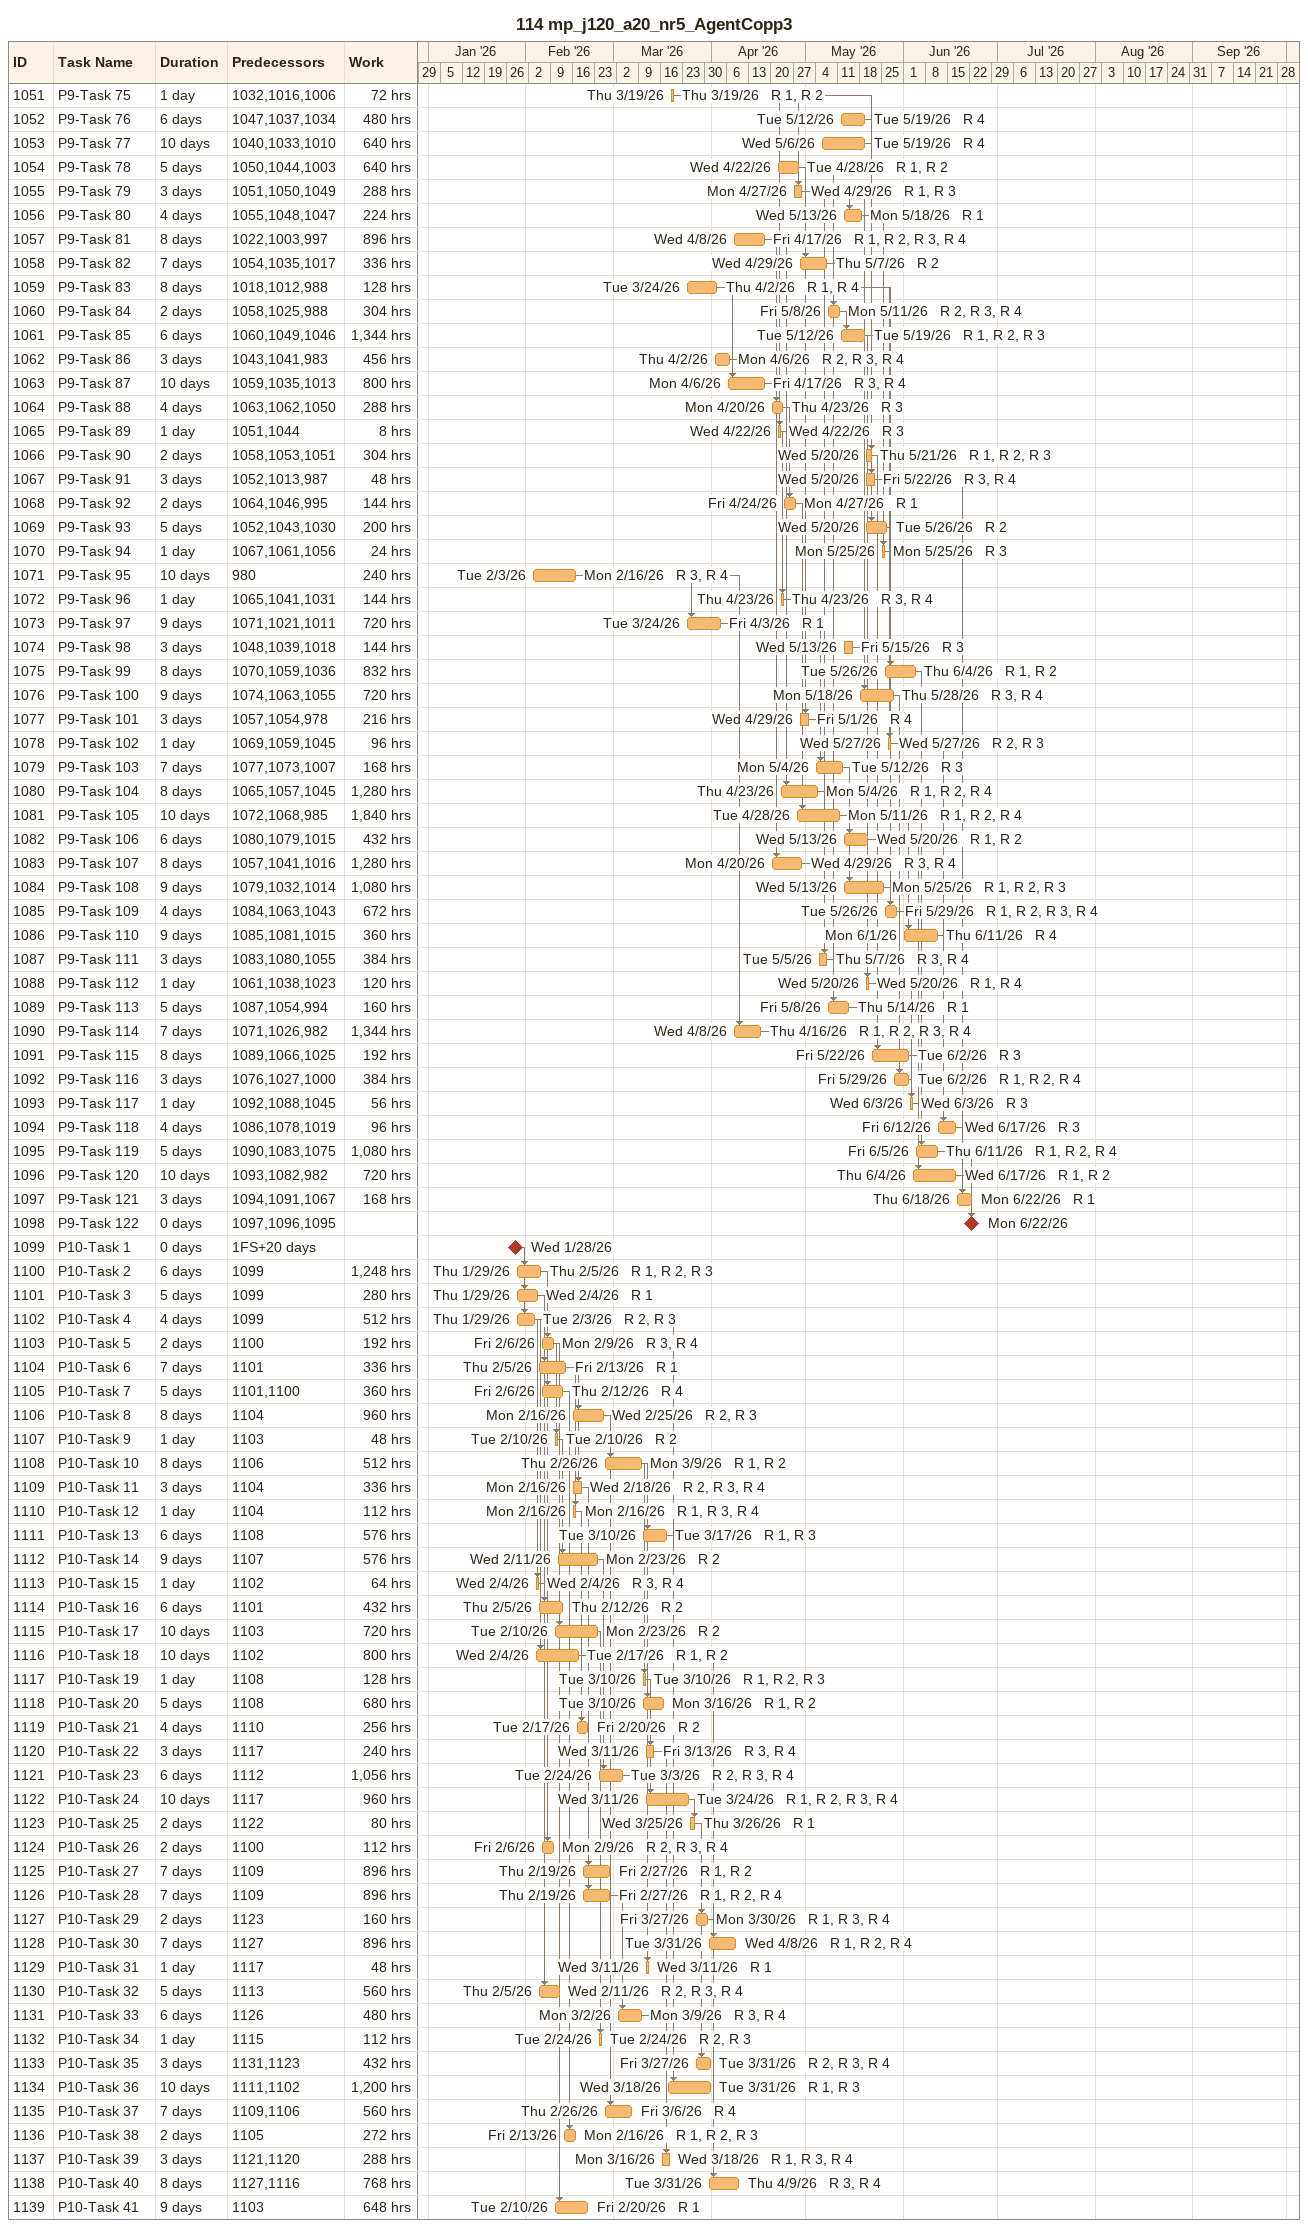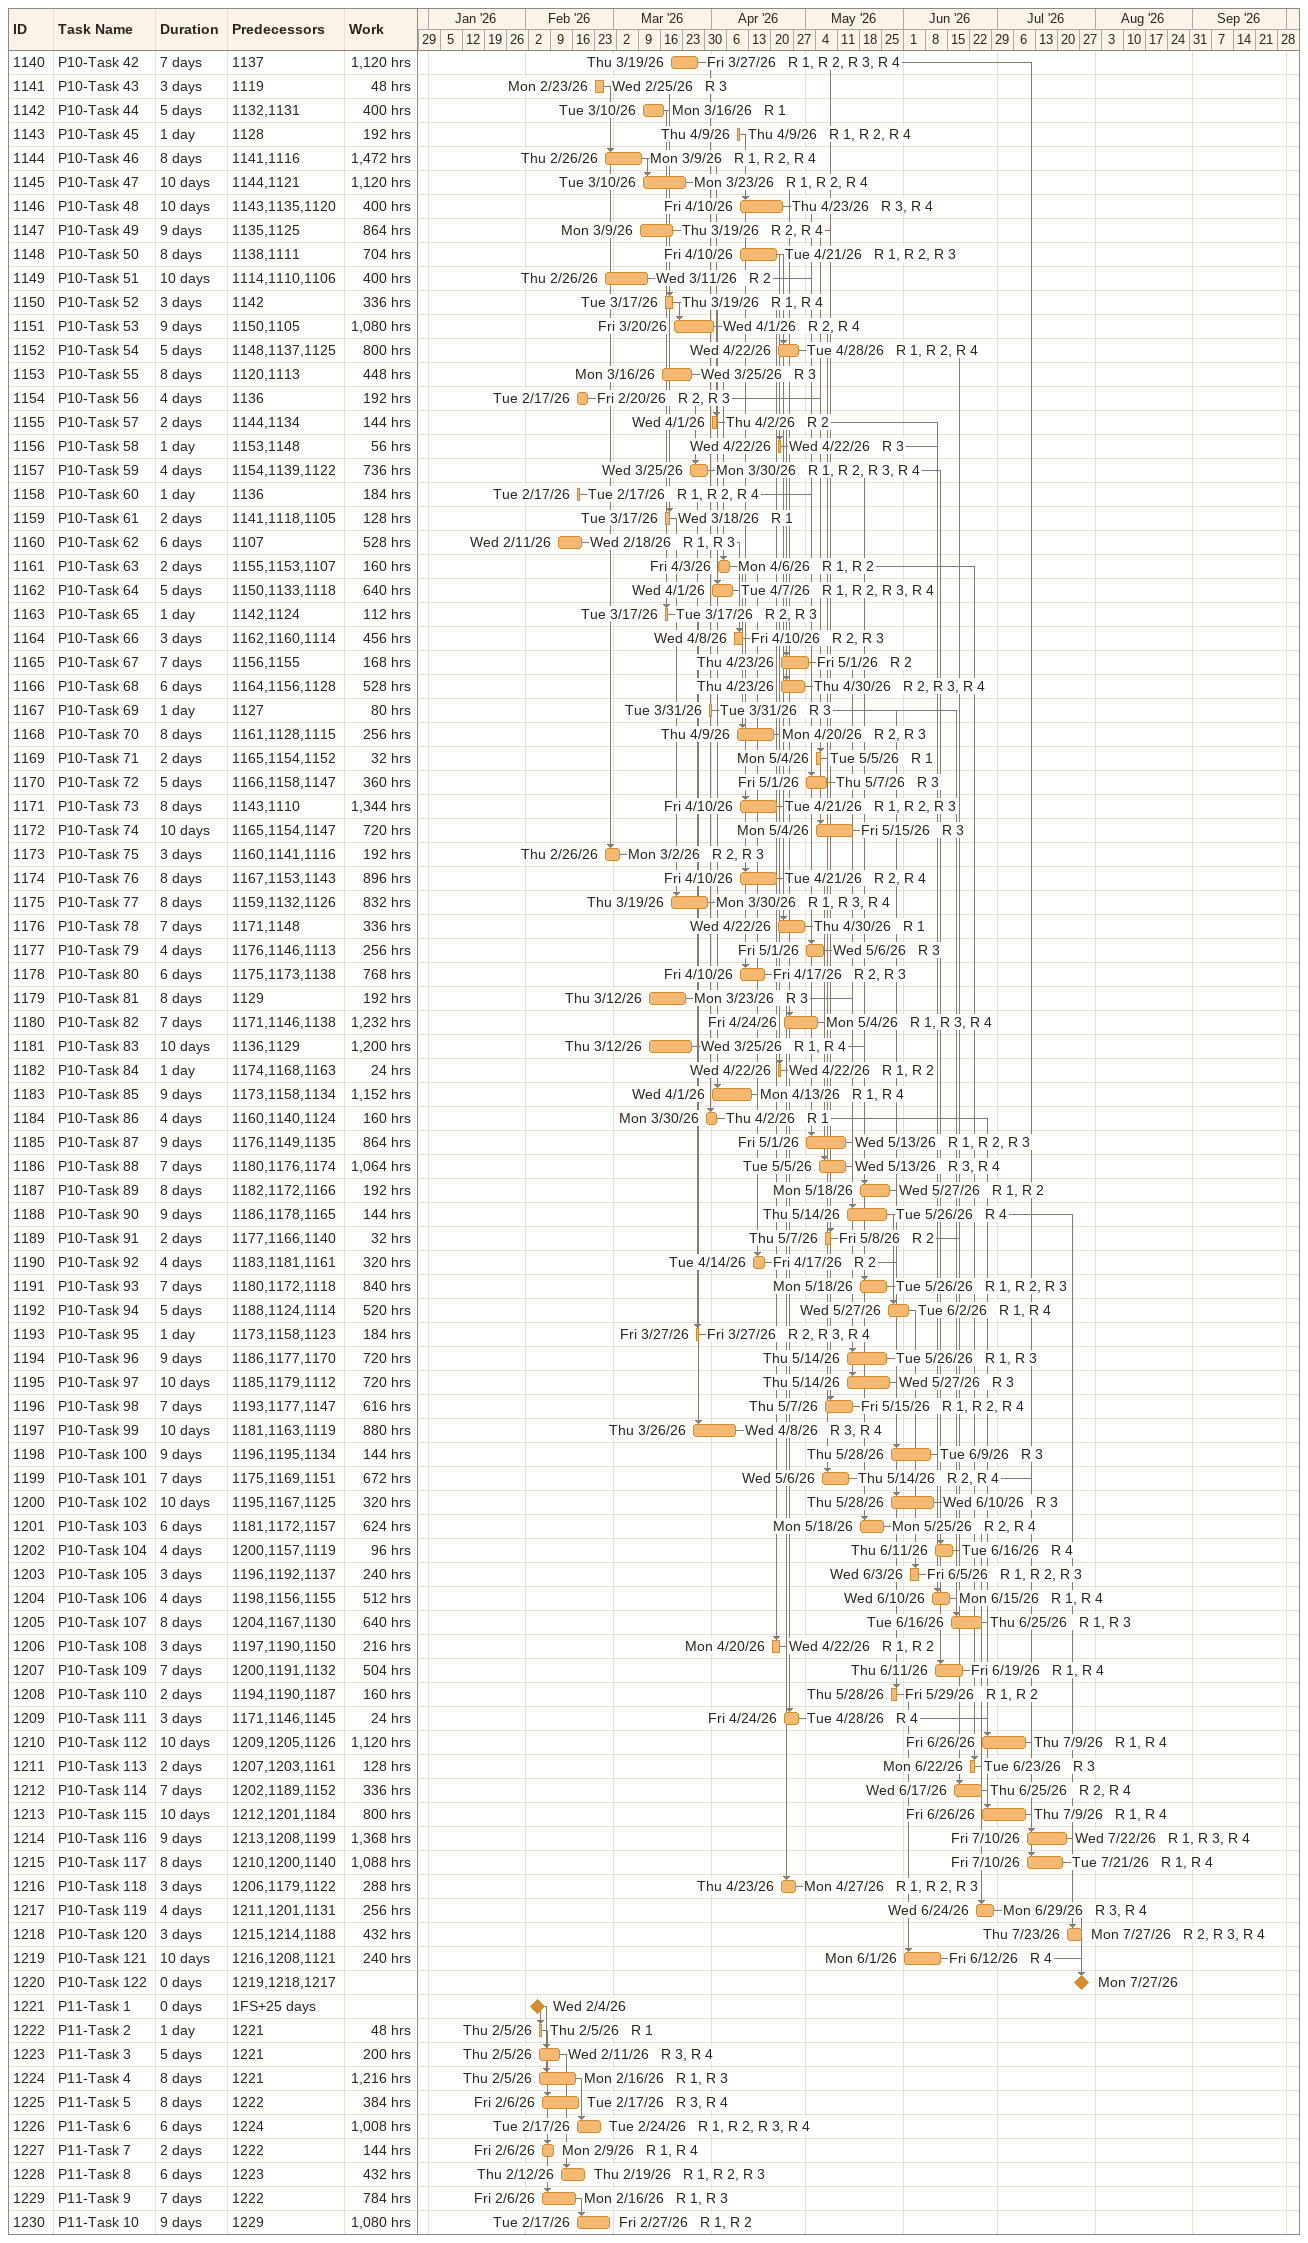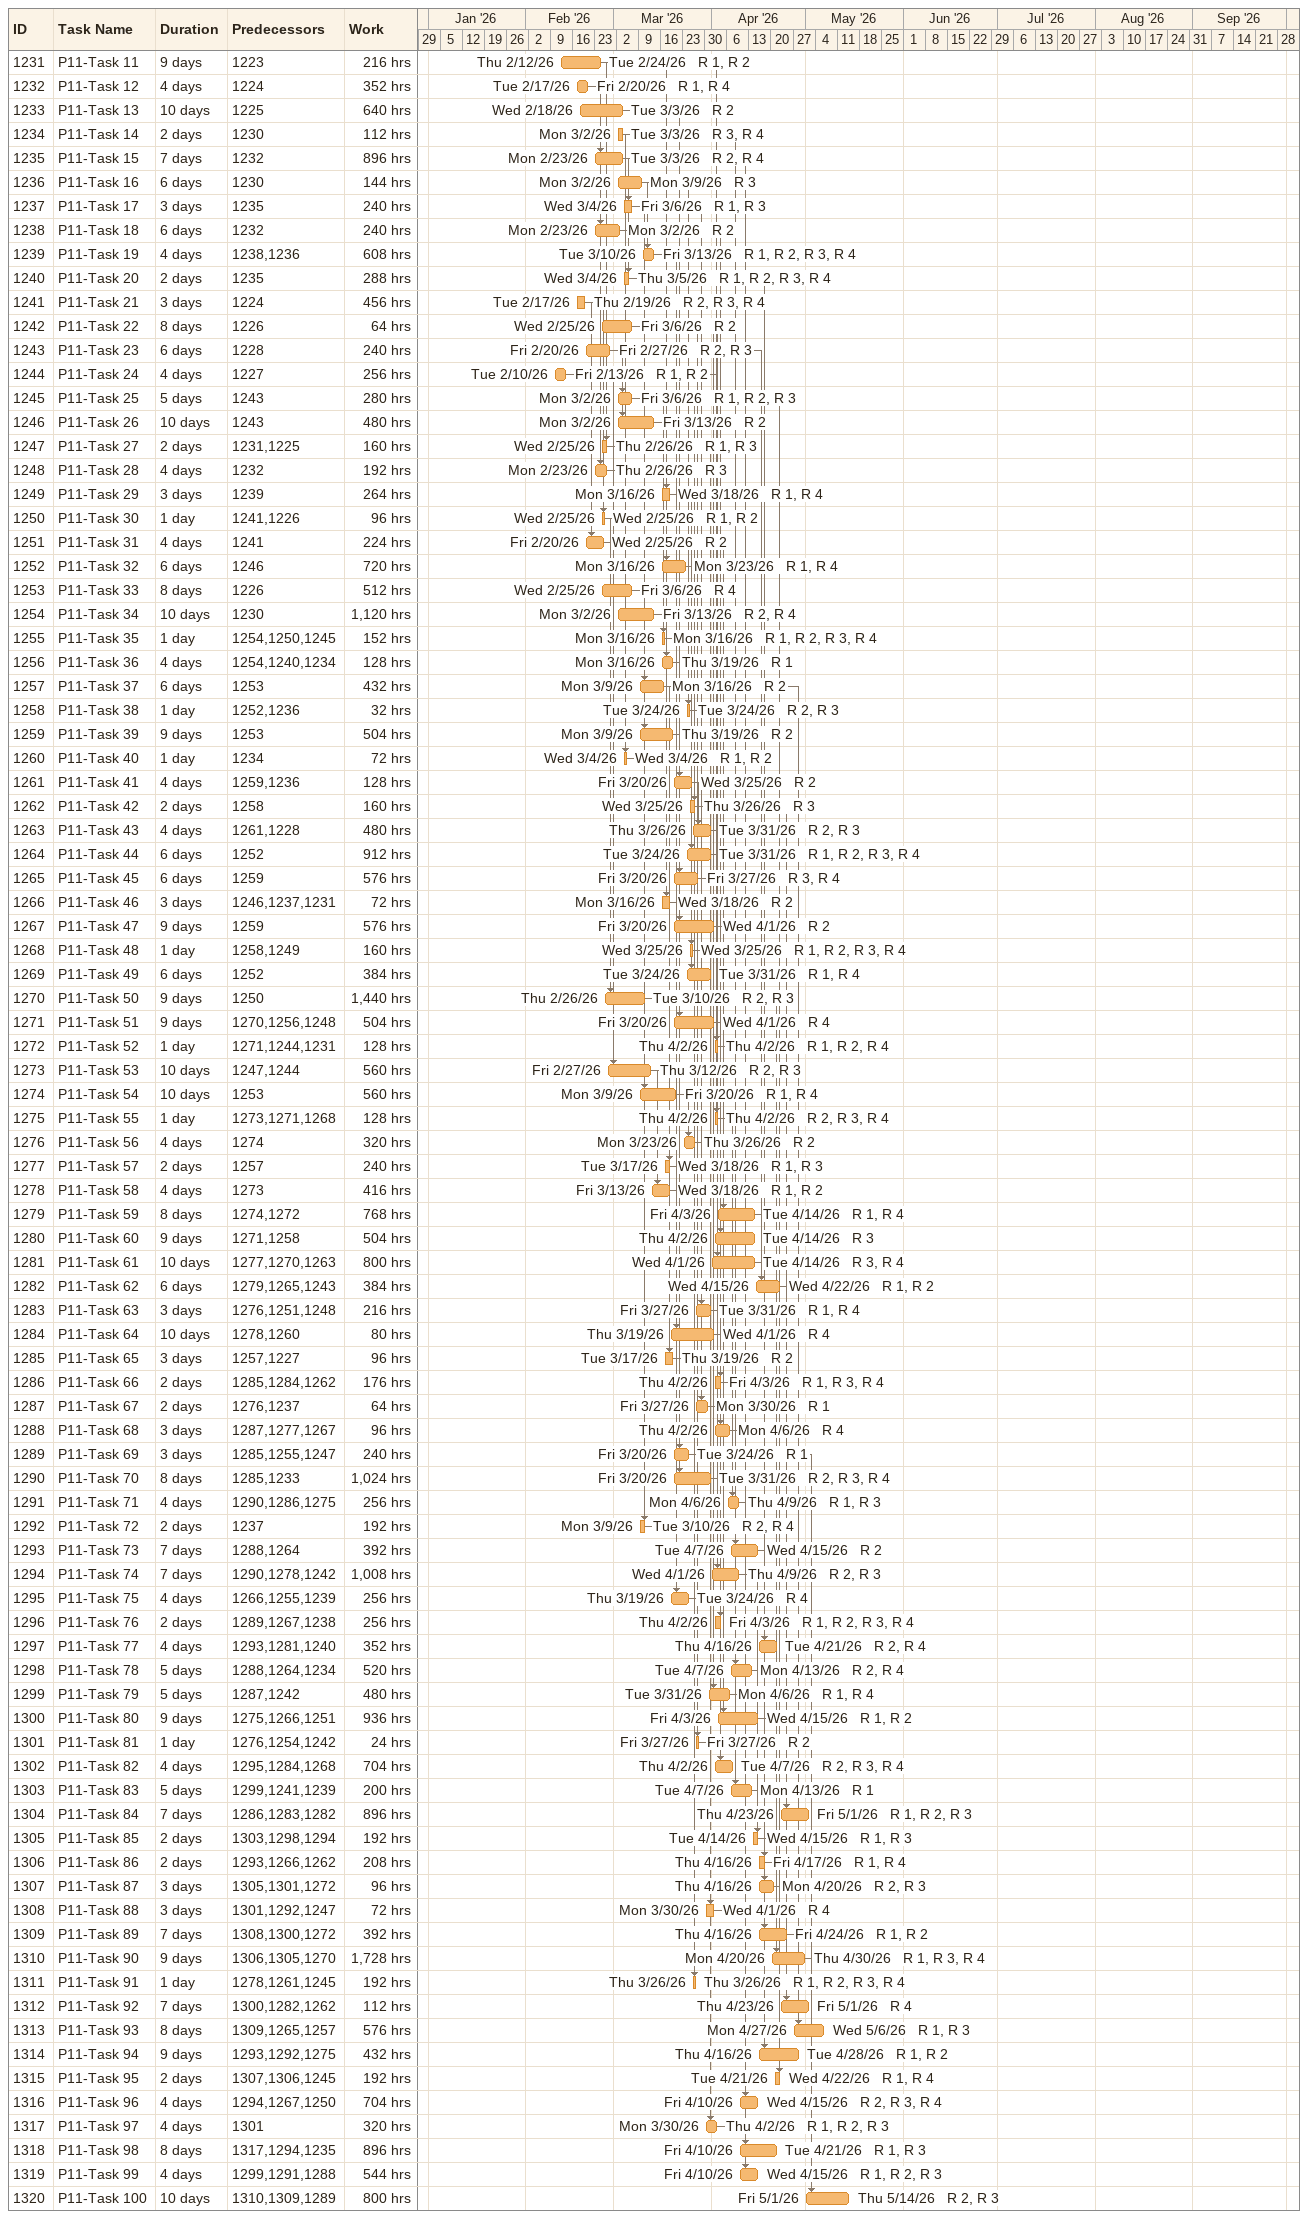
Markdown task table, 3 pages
114 mp_j120_a20_nr5_AgentCopp3

| ID | Task | Duration | Start | Finish | Predecessors | Resources | Work (h) |
|---|---|---|---|---|---|---|---|
| 1051 | P9-Task 75 | 1d | 2026-03-19 | 2026-03-19 | 1032, 1016, 1006 | R 1, R 2 | 72 |
| 1052 | P9-Task 76 | 6d | 2026-05-12 | 2026-05-19 | 1047, 1037, 1034 | R 4 | 480 |
| 1053 | P9-Task 77 | 10d | 2026-05-06 | 2026-05-19 | 1040, 1033, 1010 | R 4 | 640 |
| 1054 | P9-Task 78 | 5d | 2026-04-22 | 2026-04-28 | 1050, 1044, 1003 | R 1, R 2 | 640 |
| 1055 | P9-Task 79 | 3d | 2026-04-27 | 2026-04-29 | 1051, 1050, 1049 | R 1, R 3 | 288 |
| 1056 | P9-Task 80 | 4d | 2026-05-13 | 2026-05-18 | 1055, 1048, 1047 | R 1 | 224 |
| 1057 | P9-Task 81 | 8d | 2026-04-08 | 2026-04-17 | 1022, 1003, 997 | R 1, R 2, R 3, R 4 | 896 |
| 1058 | P9-Task 82 | 7d | 2026-04-29 | 2026-05-07 | 1054, 1035, 1017 | R 2 | 336 |
| 1059 | P9-Task 83 | 8d | 2026-03-24 | 2026-04-02 | 1018, 1012, 988 | R 1, R 4 | 128 |
| 1060 | P9-Task 84 | 2d | 2026-05-08 | 2026-05-11 | 1058, 1025, 988 | R 2, R 3, R 4 | 304 |
| 1061 | P9-Task 85 | 6d | 2026-05-12 | 2026-05-19 | 1060, 1049, 1046 | R 1, R 2, R 3 | 1344 |
| 1062 | P9-Task 86 | 3d | 2026-04-02 | 2026-04-06 | 1043, 1041, 983 | R 2, R 3, R 4 | 456 |
| 1063 | P9-Task 87 | 10d | 2026-04-06 | 2026-04-17 | 1059, 1035, 1013 | R 3, R 4 | 800 |
| 1064 | P9-Task 88 | 4d | 2026-04-20 | 2026-04-23 | 1063, 1062, 1050 | R 3 | 288 |
| 1065 | P9-Task 89 | 1d | 2026-04-22 | 2026-04-22 | 1051, 1044 | R 3 | 8 |
| 1066 | P9-Task 90 | 2d | 2026-05-20 | 2026-05-21 | 1058, 1053, 1051 | R 1, R 2, R 3 | 304 |
| 1067 | P9-Task 91 | 3d | 2026-05-20 | 2026-05-22 | 1052, 1013, 987 | R 3, R 4 | 48 |
| 1068 | P9-Task 92 | 2d | 2026-04-24 | 2026-04-27 | 1064, 1046, 995 | R 1 | 144 |
| 1069 | P9-Task 93 | 5d | 2026-05-20 | 2026-05-26 | 1052, 1043, 1030 | R 2 | 200 |
| 1070 | P9-Task 94 | 1d | 2026-05-25 | 2026-05-25 | 1067, 1061, 1056 | R 3 | 24 |
| 1071 | P9-Task 95 | 10d | 2026-02-03 | 2026-02-16 | 980 | R 3, R 4 | 240 |
| 1072 | P9-Task 96 | 1d | 2026-04-23 | 2026-04-23 | 1065, 1041, 1031 | R 3, R 4 | 144 |
| 1073 | P9-Task 97 | 9d | 2026-03-24 | 2026-04-03 | 1071, 1021, 1011 | R 1 | 720 |
| 1074 | P9-Task 98 | 3d | 2026-05-13 | 2026-05-15 | 1048, 1039, 1018 | R 3 | 144 |
| 1075 | P9-Task 99 | 8d | 2026-05-26 | 2026-06-04 | 1070, 1059, 1036 | R 1, R 2 | 832 |
| 1076 | P9-Task 100 | 9d | 2026-05-18 | 2026-05-28 | 1074, 1063, 1055 | R 3, R 4 | 720 |
| 1077 | P9-Task 101 | 3d | 2026-04-29 | 2026-05-01 | 1057, 1054, 978 | R 4 | 216 |
| 1078 | P9-Task 102 | 1d | 2026-05-27 | 2026-05-27 | 1069, 1059, 1045 | R 2, R 3 | 96 |
| 1079 | P9-Task 103 | 7d | 2026-05-04 | 2026-05-12 | 1077, 1073, 1007 | R 3 | 168 |
| 1080 | P9-Task 104 | 8d | 2026-04-23 | 2026-05-04 | 1065, 1057, 1045 | R 1, R 2, R 4 | 1280 |
| 1081 | P9-Task 105 | 10d | 2026-04-28 | 2026-05-11 | 1072, 1068, 985 | R 1, R 2, R 4 | 1840 |
| 1082 | P9-Task 106 | 6d | 2026-05-13 | 2026-05-20 | 1080, 1079, 1015 | R 1, R 2 | 432 |
| 1083 | P9-Task 107 | 8d | 2026-04-20 | 2026-04-29 | 1057, 1041, 1016 | R 3, R 4 | 1280 |
| 1084 | P9-Task 108 | 9d | 2026-05-13 | 2026-05-25 | 1079, 1032, 1014 | R 1, R 2, R 3 | 1080 |
| 1085 | P9-Task 109 | 4d | 2026-05-26 | 2026-05-29 | 1084, 1063, 1043 | R 1, R 2, R 3, R 4 | 672 |
| 1086 | P9-Task 110 | 9d | 2026-06-01 | 2026-06-11 | 1085, 1081, 1015 | R 4 | 360 |
| 1087 | P9-Task 111 | 3d | 2026-05-05 | 2026-05-07 | 1083, 1080, 1055 | R 3, R 4 | 384 |
| 1088 | P9-Task 112 | 1d | 2026-05-20 | 2026-05-20 | 1061, 1038, 1023 | R 1, R 4 | 120 |
| 1089 | P9-Task 113 | 5d | 2026-05-08 | 2026-05-14 | 1087, 1054, 994 | R 1 | 160 |
| 1090 | P9-Task 114 | 7d | 2026-04-08 | 2026-04-16 | 1071, 1026, 982 | R 1, R 2, R 3, R 4 | 1344 |
| 1091 | P9-Task 115 | 8d | 2026-05-22 | 2026-06-02 | 1089, 1066, 1025 | R 3 | 192 |
| 1092 | P9-Task 116 | 3d | 2026-05-29 | 2026-06-02 | 1076, 1027, 1000 | R 1, R 2, R 4 | 384 |
| 1093 | P9-Task 117 | 1d | 2026-06-03 | 2026-06-03 | 1092, 1088, 1045 | R 3 | 56 |
| 1094 | P9-Task 118 | 4d | 2026-06-12 | 2026-06-17 | 1086, 1078, 1019 | R 3 | 96 |
| 1095 | P9-Task 119 | 5d | 2026-06-05 | 2026-06-11 | 1090, 1083, 1075 | R 1, R 2, R 4 | 1080 |
| 1096 | P9-Task 120 | 10d | 2026-06-04 | 2026-06-17 | 1093, 1082, 982 | R 1, R 2 | 720 |
| 1097 | P9-Task 121 | 3d | 2026-06-18 | 2026-06-22 | 1094, 1091, 1067 | R 1 | 168 |
| 1098 | P9-Task 122 | 0d | 2026-06-22 | 2026-06-22 | 1097, 1096, 1095 |  |  |
| 1099 | P10-Task 1 | 0d | 2026-01-28 | 2026-01-28 | 1FS+20d |  |  |
| 1100 | P10-Task 2 | 6d | 2026-01-29 | 2026-02-05 | 1099 | R 1, R 2, R 3 | 1248 |
| 1101 | P10-Task 3 | 5d | 2026-01-29 | 2026-02-04 | 1099 | R 1 | 280 |
| 1102 | P10-Task 4 | 4d | 2026-01-29 | 2026-02-03 | 1099 | R 2, R 3 | 512 |
| 1103 | P10-Task 5 | 2d | 2026-02-06 | 2026-02-09 | 1100 | R 3, R 4 | 192 |
| 1104 | P10-Task 6 | 7d | 2026-02-05 | 2026-02-13 | 1101 | R 1 | 336 |
| 1105 | P10-Task 7 | 5d | 2026-02-06 | 2026-02-12 | 1101, 1100 | R 4 | 360 |
| 1106 | P10-Task 8 | 8d | 2026-02-16 | 2026-02-25 | 1104 | R 2, R 3 | 960 |
| 1107 | P10-Task 9 | 1d | 2026-02-10 | 2026-02-10 | 1103 | R 2 | 48 |
| 1108 | P10-Task 10 | 8d | 2026-02-26 | 2026-03-09 | 1106 | R 1, R 2 | 512 |
| 1109 | P10-Task 11 | 3d | 2026-02-16 | 2026-02-18 | 1104 | R 2, R 3, R 4 | 336 |
| 1110 | P10-Task 12 | 1d | 2026-02-16 | 2026-02-16 | 1104 | R 1, R 3, R 4 | 112 |
| 1111 | P10-Task 13 | 6d | 2026-03-10 | 2026-03-17 | 1108 | R 1, R 3 | 576 |
| 1112 | P10-Task 14 | 9d | 2026-02-11 | 2026-02-23 | 1107 | R 2 | 576 |
| 1113 | P10-Task 15 | 1d | 2026-02-04 | 2026-02-04 | 1102 | R 3, R 4 | 64 |
| 1114 | P10-Task 16 | 6d | 2026-02-05 | 2026-02-12 | 1101 | R 2 | 432 |
| 1115 | P10-Task 17 | 10d | 2026-02-10 | 2026-02-23 | 1103 | R 2 | 720 |
| 1116 | P10-Task 18 | 10d | 2026-02-04 | 2026-02-17 | 1102 | R 1, R 2 | 800 |
| 1117 | P10-Task 19 | 1d | 2026-03-10 | 2026-03-10 | 1108 | R 1, R 2, R 3 | 128 |
| 1118 | P10-Task 20 | 5d | 2026-03-10 | 2026-03-16 | 1108 | R 1, R 2 | 680 |
| 1119 | P10-Task 21 | 4d | 2026-02-17 | 2026-02-20 | 1110 | R 2 | 256 |
| 1120 | P10-Task 22 | 3d | 2026-03-11 | 2026-03-13 | 1117 | R 3, R 4 | 240 |
| 1121 | P10-Task 23 | 6d | 2026-02-24 | 2026-03-03 | 1112 | R 2, R 3, R 4 | 1056 |
| 1122 | P10-Task 24 | 10d | 2026-03-11 | 2026-03-24 | 1117 | R 1, R 2, R 3, R 4 | 960 |
| 1123 | P10-Task 25 | 2d | 2026-03-25 | 2026-03-26 | 1122 | R 1 | 80 |
| 1124 | P10-Task 26 | 2d | 2026-02-06 | 2026-02-09 | 1100 | R 2, R 3, R 4 | 112 |
| 1125 | P10-Task 27 | 7d | 2026-02-19 | 2026-02-27 | 1109 | R 1, R 2 | 896 |
| 1126 | P10-Task 28 | 7d | 2026-02-19 | 2026-02-27 | 1109 | R 1, R 2, R 4 | 896 |
| 1127 | P10-Task 29 | 2d | 2026-03-27 | 2026-03-30 | 1123 | R 1, R 3, R 4 | 160 |
| 1128 | P10-Task 30 | 7d | 2026-03-31 | 2026-04-08 | 1127 | R 1, R 2, R 4 | 896 |
| 1129 | P10-Task 31 | 1d | 2026-03-11 | 2026-03-11 | 1117 | R 1 | 48 |
| 1130 | P10-Task 32 | 5d | 2026-02-05 | 2026-02-11 | 1113 | R 2, R 3, R 4 | 560 |
| 1131 | P10-Task 33 | 6d | 2026-03-02 | 2026-03-09 | 1126 | R 3, R 4 | 480 |
| 1132 | P10-Task 34 | 1d | 2026-02-24 | 2026-02-24 | 1115 | R 2, R 3 | 112 |
| 1133 | P10-Task 35 | 3d | 2026-03-27 | 2026-03-31 | 1131, 1123 | R 2, R 3, R 4 | 432 |
| 1134 | P10-Task 36 | 10d | 2026-03-18 | 2026-03-31 | 1111, 1102 | R 1, R 3 | 1200 |
| 1135 | P10-Task 37 | 7d | 2026-02-26 | 2026-03-06 | 1109, 1106 | R 4 | 560 |
| 1136 | P10-Task 38 | 2d | 2026-02-13 | 2026-02-16 | 1105 | R 1, R 2, R 3 | 272 |
| 1137 | P10-Task 39 | 3d | 2026-03-16 | 2026-03-18 | 1121, 1120 | R 1, R 3, R 4 | 288 |
| 1138 | P10-Task 40 | 8d | 2026-03-31 | 2026-04-09 | 1127, 1116 | R 3, R 4 | 768 |
| 1139 | P10-Task 41 | 9d | 2026-02-10 | 2026-02-20 | 1103 | R 1 | 648 |
| 1140 | P10-Task 42 | 7d | 2026-03-19 | 2026-03-27 | 1137 | R 1, R 2, R 3, R 4 | 1120 |
| 1141 | P10-Task 43 | 3d | 2026-02-23 | 2026-02-25 | 1119 | R 3 | 48 |
| 1142 | P10-Task 44 | 5d | 2026-03-10 | 2026-03-16 | 1132, 1131 | R 1 | 400 |
| 1143 | P10-Task 45 | 1d | 2026-04-09 | 2026-04-09 | 1128 | R 1, R 2, R 4 | 192 |
| 1144 | P10-Task 46 | 8d | 2026-02-26 | 2026-03-09 | 1141, 1116 | R 1, R 2, R 4 | 1472 |
| 1145 | P10-Task 47 | 10d | 2026-03-10 | 2026-03-23 | 1144, 1121 | R 1, R 2, R 4 | 1120 |
| 1146 | P10-Task 48 | 10d | 2026-04-10 | 2026-04-23 | 1143, 1135, 1120 | R 3, R 4 | 400 |
| 1147 | P10-Task 49 | 9d | 2026-03-09 | 2026-03-19 | 1135, 1125 | R 2, R 4 | 864 |
| 1148 | P10-Task 50 | 8d | 2026-04-10 | 2026-04-21 | 1138, 1111 | R 1, R 2, R 3 | 704 |
| 1149 | P10-Task 51 | 10d | 2026-02-26 | 2026-03-11 | 1114, 1110, 1106 | R 2 | 400 |
| 1150 | P10-Task 52 | 3d | 2026-03-17 | 2026-03-19 | 1142 | R 1, R 4 | 336 |
| 1151 | P10-Task 53 | 9d | 2026-03-20 | 2026-04-01 | 1150, 1105 | R 2, R 4 | 1080 |
| 1152 | P10-Task 54 | 5d | 2026-04-22 | 2026-04-28 | 1148, 1137, 1125 | R 1, R 2, R 4 | 800 |
| 1153 | P10-Task 55 | 8d | 2026-03-16 | 2026-03-25 | 1120, 1113 | R 3 | 448 |
| 1154 | P10-Task 56 | 4d | 2026-02-17 | 2026-02-20 | 1136 | R 2, R 3 | 192 |
| 1155 | P10-Task 57 | 2d | 2026-04-01 | 2026-04-02 | 1144, 1134 | R 2 | 144 |
| 1156 | P10-Task 58 | 1d | 2026-04-22 | 2026-04-22 | 1153, 1148 | R 3 | 56 |
| 1157 | P10-Task 59 | 4d | 2026-03-25 | 2026-03-30 | 1154, 1139, 1122 | R 1, R 2, R 3, R 4 | 736 |
| 1158 | P10-Task 60 | 1d | 2026-02-17 | 2026-02-17 | 1136 | R 1, R 2, R 4 | 184 |
| 1159 | P10-Task 61 | 2d | 2026-03-17 | 2026-03-18 | 1141, 1118, 1105 | R 1 | 128 |
| 1160 | P10-Task 62 | 6d | 2026-02-11 | 2026-02-18 | 1107 | R 1, R 3 | 528 |
| 1161 | P10-Task 63 | 2d | 2026-04-03 | 2026-04-06 | 1155, 1153, 1107 | R 1, R 2 | 160 |
| 1162 | P10-Task 64 | 5d | 2026-04-01 | 2026-04-07 | 1150, 1133, 1118 | R 1, R 2, R 3, R 4 | 640 |
| 1163 | P10-Task 65 | 1d | 2026-03-17 | 2026-03-17 | 1142, 1124 | R 2, R 3 | 112 |
| 1164 | P10-Task 66 | 3d | 2026-04-08 | 2026-04-10 | 1162, 1160, 1114 | R 2, R 3 | 456 |
| 1165 | P10-Task 67 | 7d | 2026-04-23 | 2026-05-01 | 1156, 1155 | R 2 | 168 |
| 1166 | P10-Task 68 | 6d | 2026-04-23 | 2026-04-30 | 1164, 1156, 1128 | R 2, R 3, R 4 | 528 |
| 1167 | P10-Task 69 | 1d | 2026-03-31 | 2026-03-31 | 1127 | R 3 | 80 |
| 1168 | P10-Task 70 | 8d | 2026-04-09 | 2026-04-20 | 1161, 1128, 1115 | R 2, R 3 | 256 |
| 1169 | P10-Task 71 | 2d | 2026-05-04 | 2026-05-05 | 1165, 1154, 1152 | R 1 | 32 |
| 1170 | P10-Task 72 | 5d | 2026-05-01 | 2026-05-07 | 1166, 1158, 1147 | R 3 | 360 |
| 1171 | P10-Task 73 | 8d | 2026-04-10 | 2026-04-21 | 1143, 1110 | R 1, R 2, R 3 | 1344 |
| 1172 | P10-Task 74 | 10d | 2026-05-04 | 2026-05-15 | 1165, 1154, 1147 | R 3 | 720 |
| 1173 | P10-Task 75 | 3d | 2026-02-26 | 2026-03-02 | 1160, 1141, 1116 | R 2, R 3 | 192 |
| 1174 | P10-Task 76 | 8d | 2026-04-10 | 2026-04-21 | 1167, 1153, 1143 | R 2, R 4 | 896 |
| 1175 | P10-Task 77 | 8d | 2026-03-19 | 2026-03-30 | 1159, 1132, 1126 | R 1, R 3, R 4 | 832 |
| 1176 | P10-Task 78 | 7d | 2026-04-22 | 2026-04-30 | 1171, 1148 | R 1 | 336 |
| 1177 | P10-Task 79 | 4d | 2026-05-01 | 2026-05-06 | 1176, 1146, 1113 | R 3 | 256 |
| 1178 | P10-Task 80 | 6d | 2026-04-10 | 2026-04-17 | 1175, 1173, 1138 | R 2, R 3 | 768 |
| 1179 | P10-Task 81 | 8d | 2026-03-12 | 2026-03-23 | 1129 | R 3 | 192 |
| 1180 | P10-Task 82 | 7d | 2026-04-24 | 2026-05-04 | 1171, 1146, 1138 | R 1, R 3, R 4 | 1232 |
| 1181 | P10-Task 83 | 10d | 2026-03-12 | 2026-03-25 | 1136, 1129 | R 1, R 4 | 1200 |
| 1182 | P10-Task 84 | 1d | 2026-04-22 | 2026-04-22 | 1174, 1168, 1163 | R 1, R 2 | 24 |
| 1183 | P10-Task 85 | 9d | 2026-04-01 | 2026-04-13 | 1173, 1158, 1134 | R 1, R 4 | 1152 |
| 1184 | P10-Task 86 | 4d | 2026-03-30 | 2026-04-02 | 1160, 1140, 1124 | R 1 | 160 |
| 1185 | P10-Task 87 | 9d | 2026-05-01 | 2026-05-13 | 1176, 1149, 1135 | R 1, R 2, R 3 | 864 |
| 1186 | P10-Task 88 | 7d | 2026-05-05 | 2026-05-13 | 1180, 1176, 1174 | R 3, R 4 | 1064 |
| 1187 | P10-Task 89 | 8d | 2026-05-18 | 2026-05-27 | 1182, 1172, 1166 | R 1, R 2 | 192 |
| 1188 | P10-Task 90 | 9d | 2026-05-14 | 2026-05-26 | 1186, 1178, 1165 | R 4 | 144 |
| 1189 | P10-Task 91 | 2d | 2026-05-07 | 2026-05-08 | 1177, 1166, 1140 | R 2 | 32 |
| 1190 | P10-Task 92 | 4d | 2026-04-14 | 2026-04-17 | 1183, 1181, 1161 | R 2 | 320 |
| 1191 | P10-Task 93 | 7d | 2026-05-18 | 2026-05-26 | 1180, 1172, 1118 | R 1, R 2, R 3 | 840 |
| 1192 | P10-Task 94 | 5d | 2026-05-27 | 2026-06-02 | 1188, 1124, 1114 | R 1, R 4 | 520 |
| 1193 | P10-Task 95 | 1d | 2026-03-27 | 2026-03-27 | 1173, 1158, 1123 | R 2, R 3, R 4 | 184 |
| 1194 | P10-Task 96 | 9d | 2026-05-14 | 2026-05-26 | 1186, 1177, 1170 | R 1, R 3 | 720 |
| 1195 | P10-Task 97 | 10d | 2026-05-14 | 2026-05-27 | 1185, 1179, 1112 | R 3 | 720 |
| 1196 | P10-Task 98 | 7d | 2026-05-07 | 2026-05-15 | 1193, 1177, 1147 | R 1, R 2, R 4 | 616 |
| 1197 | P10-Task 99 | 10d | 2026-03-26 | 2026-04-08 | 1181, 1163, 1119 | R 3, R 4 | 880 |
| 1198 | P10-Task 100 | 9d | 2026-05-28 | 2026-06-09 | 1196, 1195, 1134 | R 3 | 144 |
| 1199 | P10-Task 101 | 7d | 2026-05-06 | 2026-05-14 | 1175, 1169, 1151 | R 2, R 4 | 672 |
| 1200 | P10-Task 102 | 10d | 2026-05-28 | 2026-06-10 | 1195, 1167, 1125 | R 3 | 320 |
| 1201 | P10-Task 103 | 6d | 2026-05-18 | 2026-05-25 | 1181, 1172, 1157 | R 2, R 4 | 624 |
| 1202 | P10-Task 104 | 4d | 2026-06-11 | 2026-06-16 | 1200, 1157, 1119 | R 4 | 96 |
| 1203 | P10-Task 105 | 3d | 2026-06-03 | 2026-06-05 | 1196, 1192, 1137 | R 1, R 2, R 3 | 240 |
| 1204 | P10-Task 106 | 4d | 2026-06-10 | 2026-06-15 | 1198, 1156, 1155 | R 1, R 4 | 512 |
| 1205 | P10-Task 107 | 8d | 2026-06-16 | 2026-06-25 | 1204, 1167, 1130 | R 1, R 3 | 640 |
| 1206 | P10-Task 108 | 3d | 2026-04-20 | 2026-04-22 | 1197, 1190, 1150 | R 1, R 2 | 216 |
| 1207 | P10-Task 109 | 7d | 2026-06-11 | 2026-06-19 | 1200, 1191, 1132 | R 1, R 4 | 504 |
| 1208 | P10-Task 110 | 2d | 2026-05-28 | 2026-05-29 | 1194, 1190, 1187 | R 1, R 2 | 160 |
| 1209 | P10-Task 111 | 3d | 2026-04-24 | 2026-04-28 | 1171, 1146, 1145 | R 4 | 24 |
| 1210 | P10-Task 112 | 10d | 2026-06-26 | 2026-07-09 | 1209, 1205, 1126 | R 1, R 4 | 1120 |
| 1211 | P10-Task 113 | 2d | 2026-06-22 | 2026-06-23 | 1207, 1203, 1161 | R 3 | 128 |
| 1212 | P10-Task 114 | 7d | 2026-06-17 | 2026-06-25 | 1202, 1189, 1152 | R 2, R 4 | 336 |
| 1213 | P10-Task 115 | 10d | 2026-06-26 | 2026-07-09 | 1212, 1201, 1184 | R 1, R 4 | 800 |
| 1214 | P10-Task 116 | 9d | 2026-07-10 | 2026-07-22 | 1213, 1208, 1199 | R 1, R 3, R 4 | 1368 |
| 1215 | P10-Task 117 | 8d | 2026-07-10 | 2026-07-21 | 1210, 1200, 1140 | R 1, R 4 | 1088 |
| 1216 | P10-Task 118 | 3d | 2026-04-23 | 2026-04-27 | 1206, 1179, 1122 | R 1, R 2, R 3 | 288 |
| 1217 | P10-Task 119 | 4d | 2026-06-24 | 2026-06-29 | 1211, 1201, 1131 | R 3, R 4 | 256 |
| 1218 | P10-Task 120 | 3d | 2026-07-23 | 2026-07-27 | 1215, 1214, 1188 | R 2, R 3, R 4 | 432 |
| 1219 | P10-Task 121 | 10d | 2026-06-01 | 2026-06-12 | 1216, 1208, 1121 | R 4 | 240 |
| 1220 | P10-Task 122 | 0d | 2026-07-27 | 2026-07-27 | 1219, 1218, 1217 |  |  |
| 1221 | P11-Task 1 | 0d | 2026-02-04 | 2026-02-04 | 1FS+25d |  |  |
| 1222 | P11-Task 2 | 1d | 2026-02-05 | 2026-02-05 | 1221 | R 1 | 48 |
| 1223 | P11-Task 3 | 5d | 2026-02-05 | 2026-02-11 | 1221 | R 3, R 4 | 200 |
| 1224 | P11-Task 4 | 8d | 2026-02-05 | 2026-02-16 | 1221 | R 1, R 3 | 1216 |
| 1225 | P11-Task 5 | 8d | 2026-02-06 | 2026-02-17 | 1222 | R 3, R 4 | 384 |
| 1226 | P11-Task 6 | 6d | 2026-02-17 | 2026-02-24 | 1224 | R 1, R 2, R 3, R 4 | 1008 |
| 1227 | P11-Task 7 | 2d | 2026-02-06 | 2026-02-09 | 1222 | R 1, R 4 | 144 |
| 1228 | P11-Task 8 | 6d | 2026-02-12 | 2026-02-19 | 1223 | R 1, R 2, R 3 | 432 |
| 1229 | P11-Task 9 | 7d | 2026-02-06 | 2026-02-16 | 1222 | R 1, R 3 | 784 |
| 1230 | P11-Task 10 | 9d | 2026-02-17 | 2026-02-27 | 1229 | R 1, R 2 | 1080 |
| 1231 | P11-Task 11 | 9d | 2026-02-12 | 2026-02-24 | 1223 | R 1, R 2 | 216 |
| 1232 | P11-Task 12 | 4d | 2026-02-17 | 2026-02-20 | 1224 | R 1, R 4 | 352 |
| 1233 | P11-Task 13 | 10d | 2026-02-18 | 2026-03-03 | 1225 | R 2 | 640 |
| 1234 | P11-Task 14 | 2d | 2026-03-02 | 2026-03-03 | 1230 | R 3, R 4 | 112 |
| 1235 | P11-Task 15 | 7d | 2026-02-23 | 2026-03-03 | 1232 | R 2, R 4 | 896 |
| 1236 | P11-Task 16 | 6d | 2026-03-02 | 2026-03-09 | 1230 | R 3 | 144 |
| 1237 | P11-Task 17 | 3d | 2026-03-04 | 2026-03-06 | 1235 | R 1, R 3 | 240 |
| 1238 | P11-Task 18 | 6d | 2026-02-23 | 2026-03-02 | 1232 | R 2 | 240 |
| 1239 | P11-Task 19 | 4d | 2026-03-10 | 2026-03-13 | 1238, 1236 | R 1, R 2, R 3, R 4 | 608 |
| 1240 | P11-Task 20 | 2d | 2026-03-04 | 2026-03-05 | 1235 | R 1, R 2, R 3, R 4 | 288 |
| 1241 | P11-Task 21 | 3d | 2026-02-17 | 2026-02-19 | 1224 | R 2, R 3, R 4 | 456 |
| 1242 | P11-Task 22 | 8d | 2026-02-25 | 2026-03-06 | 1226 | R 2 | 64 |
| 1243 | P11-Task 23 | 6d | 2026-02-20 | 2026-02-27 | 1228 | R 2, R 3 | 240 |
| 1244 | P11-Task 24 | 4d | 2026-02-10 | 2026-02-13 | 1227 | R 1, R 2 | 256 |
| 1245 | P11-Task 25 | 5d | 2026-03-02 | 2026-03-06 | 1243 | R 1, R 2, R 3 | 280 |
| 1246 | P11-Task 26 | 10d | 2026-03-02 | 2026-03-13 | 1243 | R 2 | 480 |
| 1247 | P11-Task 27 | 2d | 2026-02-25 | 2026-02-26 | 1231, 1225 | R 1, R 3 | 160 |
| 1248 | P11-Task 28 | 4d | 2026-02-23 | 2026-02-26 | 1232 | R 3 | 192 |
| 1249 | P11-Task 29 | 3d | 2026-03-16 | 2026-03-18 | 1239 | R 1, R 4 | 264 |
| 1250 | P11-Task 30 | 1d | 2026-02-25 | 2026-02-25 | 1241, 1226 | R 1, R 2 | 96 |
| 1251 | P11-Task 31 | 4d | 2026-02-20 | 2026-02-25 | 1241 | R 2 | 224 |
| 1252 | P11-Task 32 | 6d | 2026-03-16 | 2026-03-23 | 1246 | R 1, R 4 | 720 |
| 1253 | P11-Task 33 | 8d | 2026-02-25 | 2026-03-06 | 1226 | R 4 | 512 |
| 1254 | P11-Task 34 | 10d | 2026-03-02 | 2026-03-13 | 1230 | R 2, R 4 | 1120 |
| 1255 | P11-Task 35 | 1d | 2026-03-16 | 2026-03-16 | 1254, 1250, 1245 | R 1, R 2, R 3, R 4 | 152 |
| 1256 | P11-Task 36 | 4d | 2026-03-16 | 2026-03-19 | 1254, 1240, 1234 | R 1 | 128 |
| 1257 | P11-Task 37 | 6d | 2026-03-09 | 2026-03-16 | 1253 | R 2 | 432 |
| 1258 | P11-Task 38 | 1d | 2026-03-24 | 2026-03-24 | 1252, 1236 | R 2, R 3 | 32 |
| 1259 | P11-Task 39 | 9d | 2026-03-09 | 2026-03-19 | 1253 | R 2 | 504 |
| 1260 | P11-Task 40 | 1d | 2026-03-04 | 2026-03-04 | 1234 | R 1, R 2 | 72 |
| 1261 | P11-Task 41 | 4d | 2026-03-20 | 2026-03-25 | 1259, 1236 | R 2 | 128 |
| 1262 | P11-Task 42 | 2d | 2026-03-25 | 2026-03-26 | 1258 | R 3 | 160 |
| 1263 | P11-Task 43 | 4d | 2026-03-26 | 2026-03-31 | 1261, 1228 | R 2, R 3 | 480 |
| 1264 | P11-Task 44 | 6d | 2026-03-24 | 2026-03-31 | 1252 | R 1, R 2, R 3, R 4 | 912 |
| 1265 | P11-Task 45 | 6d | 2026-03-20 | 2026-03-27 | 1259 | R 3, R 4 | 576 |
| 1266 | P11-Task 46 | 3d | 2026-03-16 | 2026-03-18 | 1246, 1237, 1231 | R 2 | 72 |
| 1267 | P11-Task 47 | 9d | 2026-03-20 | 2026-04-01 | 1259 | R 2 | 576 |
| 1268 | P11-Task 48 | 1d | 2026-03-25 | 2026-03-25 | 1258, 1249 | R 1, R 2, R 3, R 4 | 160 |
| 1269 | P11-Task 49 | 6d | 2026-03-24 | 2026-03-31 | 1252 | R 1, R 4 | 384 |
| 1270 | P11-Task 50 | 9d | 2026-02-26 | 2026-03-10 | 1250 | R 2, R 3 | 1440 |
| 1271 | P11-Task 51 | 9d | 2026-03-20 | 2026-04-01 | 1270, 1256, 1248 | R 4 | 504 |
| 1272 | P11-Task 52 | 1d | 2026-04-02 | 2026-04-02 | 1271, 1244, 1231 | R 1, R 2, R 4 | 128 |
| 1273 | P11-Task 53 | 10d | 2026-02-27 | 2026-03-12 | 1247, 1244 | R 2, R 3 | 560 |
| 1274 | P11-Task 54 | 10d | 2026-03-09 | 2026-03-20 | 1253 | R 1, R 4 | 560 |
| 1275 | P11-Task 55 | 1d | 2026-04-02 | 2026-04-02 | 1273, 1271, 1268 | R 2, R 3, R 4 | 128 |
| 1276 | P11-Task 56 | 4d | 2026-03-23 | 2026-03-26 | 1274 | R 2 | 320 |
| 1277 | P11-Task 57 | 2d | 2026-03-17 | 2026-03-18 | 1257 | R 1, R 3 | 240 |
| 1278 | P11-Task 58 | 4d | 2026-03-13 | 2026-03-18 | 1273 | R 1, R 2 | 416 |
| 1279 | P11-Task 59 | 8d | 2026-04-03 | 2026-04-14 | 1274, 1272 | R 1, R 4 | 768 |
| 1280 | P11-Task 60 | 9d | 2026-04-02 | 2026-04-14 | 1271, 1258 | R 3 | 504 |
| 1281 | P11-Task 61 | 10d | 2026-04-01 | 2026-04-14 | 1277, 1270, 1263 | R 3, R 4 | 800 |
| 1282 | P11-Task 62 | 6d | 2026-04-15 | 2026-04-22 | 1279, 1265, 1243 | R 1, R 2 | 384 |
| 1283 | P11-Task 63 | 3d | 2026-03-27 | 2026-03-31 | 1276, 1251, 1248 | R 1, R 4 | 216 |
| 1284 | P11-Task 64 | 10d | 2026-03-19 | 2026-04-01 | 1278, 1260 | R 4 | 80 |
| 1285 | P11-Task 65 | 3d | 2026-03-17 | 2026-03-19 | 1257, 1227 | R 2 | 96 |
| 1286 | P11-Task 66 | 2d | 2026-04-02 | 2026-04-03 | 1285, 1284, 1262 | R 1, R 3, R 4 | 176 |
| 1287 | P11-Task 67 | 2d | 2026-03-27 | 2026-03-30 | 1276, 1237 | R 1 | 64 |
| 1288 | P11-Task 68 | 3d | 2026-04-02 | 2026-04-06 | 1287, 1277, 1267 | R 4 | 96 |
| 1289 | P11-Task 69 | 3d | 2026-03-20 | 2026-03-24 | 1285, 1255, 1247 | R 1 | 240 |
| 1290 | P11-Task 70 | 8d | 2026-03-20 | 2026-03-31 | 1285, 1233 | R 2, R 3, R 4 | 1024 |
| 1291 | P11-Task 71 | 4d | 2026-04-06 | 2026-04-09 | 1290, 1286, 1275 | R 1, R 3 | 256 |
| 1292 | P11-Task 72 | 2d | 2026-03-09 | 2026-03-10 | 1237 | R 2, R 4 | 192 |
| 1293 | P11-Task 73 | 7d | 2026-04-07 | 2026-04-15 | 1288, 1264 | R 2 | 392 |
| 1294 | P11-Task 74 | 7d | 2026-04-01 | 2026-04-09 | 1290, 1278, 1242 | R 2, R 3 | 1008 |
| 1295 | P11-Task 75 | 4d | 2026-03-19 | 2026-03-24 | 1266, 1255, 1239 | R 4 | 256 |
| 1296 | P11-Task 76 | 2d | 2026-04-02 | 2026-04-03 | 1289, 1267, 1238 | R 1, R 2, R 3, R 4 | 256 |
| 1297 | P11-Task 77 | 4d | 2026-04-16 | 2026-04-21 | 1293, 1281, 1240 | R 2, R 4 | 352 |
| 1298 | P11-Task 78 | 5d | 2026-04-07 | 2026-04-13 | 1288, 1264, 1234 | R 2, R 4 | 520 |
| 1299 | P11-Task 79 | 5d | 2026-03-31 | 2026-04-06 | 1287, 1242 | R 1, R 4 | 480 |
| 1300 | P11-Task 80 | 9d | 2026-04-03 | 2026-04-15 | 1275, 1266, 1251 | R 1, R 2 | 936 |
| 1301 | P11-Task 81 | 1d | 2026-03-27 | 2026-03-27 | 1276, 1254, 1242 | R 2 | 24 |
| 1302 | P11-Task 82 | 4d | 2026-04-02 | 2026-04-07 | 1295, 1284, 1268 | R 2, R 3, R 4 | 704 |
| 1303 | P11-Task 83 | 5d | 2026-04-07 | 2026-04-13 | 1299, 1241, 1239 | R 1 | 200 |
| 1304 | P11-Task 84 | 7d | 2026-04-23 | 2026-05-01 | 1286, 1283, 1282 | R 1, R 2, R 3 | 896 |
| 1305 | P11-Task 85 | 2d | 2026-04-14 | 2026-04-15 | 1303, 1298, 1294 | R 1, R 3 | 192 |
| 1306 | P11-Task 86 | 2d | 2026-04-16 | 2026-04-17 | 1293, 1266, 1262 | R 1, R 4 | 208 |
| 1307 | P11-Task 87 | 3d | 2026-04-16 | 2026-04-20 | 1305, 1301, 1272 | R 2, R 3 | 96 |
| 1308 | P11-Task 88 | 3d | 2026-03-30 | 2026-04-01 | 1301, 1292, 1247 | R 4 | 72 |
| 1309 | P11-Task 89 | 7d | 2026-04-16 | 2026-04-24 | 1308, 1300, 1272 | R 1, R 2 | 392 |
| 1310 | P11-Task 90 | 9d | 2026-04-20 | 2026-04-30 | 1306, 1305, 1270 | R 1, R 3, R 4 | 1728 |
| 1311 | P11-Task 91 | 1d | 2026-03-26 | 2026-03-26 | 1278, 1261, 1245 | R 1, R 2, R 3, R 4 | 192 |
| 1312 | P11-Task 92 | 7d | 2026-04-23 | 2026-05-01 | 1300, 1282, 1262 | R 4 | 112 |
| 1313 | P11-Task 93 | 8d | 2026-04-27 | 2026-05-06 | 1309, 1265, 1257 | R 1, R 3 | 576 |
| 1314 | P11-Task 94 | 9d | 2026-04-16 | 2026-04-28 | 1293, 1292, 1275 | R 1, R 2 | 432 |
| 1315 | P11-Task 95 | 2d | 2026-04-21 | 2026-04-22 | 1307, 1306, 1245 | R 1, R 4 | 192 |
| 1316 | P11-Task 96 | 4d | 2026-04-10 | 2026-04-15 | 1294, 1267, 1250 | R 2, R 3, R 4 | 704 |
| 1317 | P11-Task 97 | 4d | 2026-03-30 | 2026-04-02 | 1301 | R 1, R 2, R 3 | 320 |
| 1318 | P11-Task 98 | 8d | 2026-04-10 | 2026-04-21 | 1317, 1294, 1235 | R 1, R 3 | 896 |
| 1319 | P11-Task 99 | 4d | 2026-04-10 | 2026-04-15 | 1299, 1291, 1288 | R 1, R 2, R 3 | 544 |
| 1320 | P11-Task 100 | 10d | 2026-05-01 | 2026-05-14 | 1310, 1309, 1289 | R 2, R 3 | 800 |
